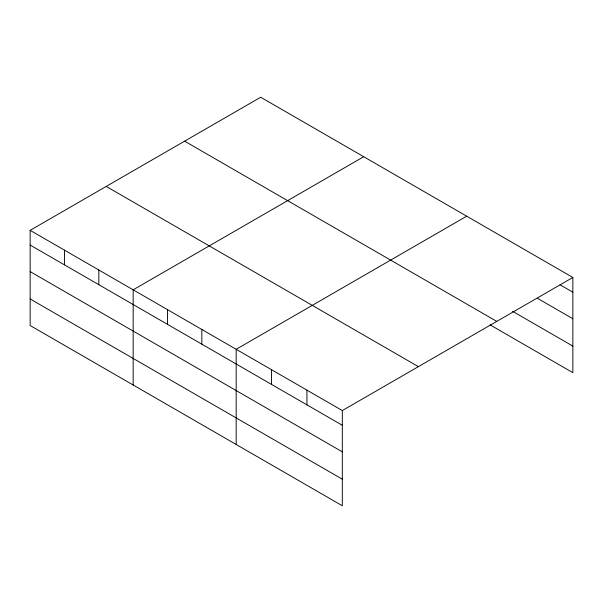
<?xml version="1.0" encoding="UTF-8"?>
<svg xmlns="http://www.w3.org/2000/svg" width="603" height="603" viewBox="0 0 603 603"><rect width="100%" height="100%" fill="white"/><g stroke="black" fill="none" stroke-linecap="round" stroke-linejoin="round"><path stroke-width="0.9" d="M30.15 230.346L342.316 410.568L342.316 505.759L30.15 325.53L30.15 230.346L260.684 97.241L572.85 277.47L572.85 372.654L490.035 324.844M363.699 156.72L133.165 289.817L133.165 385M466.714 216.191L236.18 349.295L236.18 444.479M342.316 410.568L572.85 277.47M559.983 284.752L572.85 292.184M537.469 298.312L572.85 318.738M512.542 311.284L572.85 346.099M184.608 141.17L496.774 321.391M106.226 186.417L418.392 366.647M30.15 245.052L342.316 425.281M30.15 271.606L342.316 451.835M30.15 298.975L342.316 479.197M306.935 390.141L306.935 404.854M271.554 369.722L271.554 384.428M201.839 329.464L201.839 344.177M167.506 309.641L167.506 324.354M98.824 269.993L98.824 284.699M64.491 250.17L64.491 264.875"/></g></svg>
